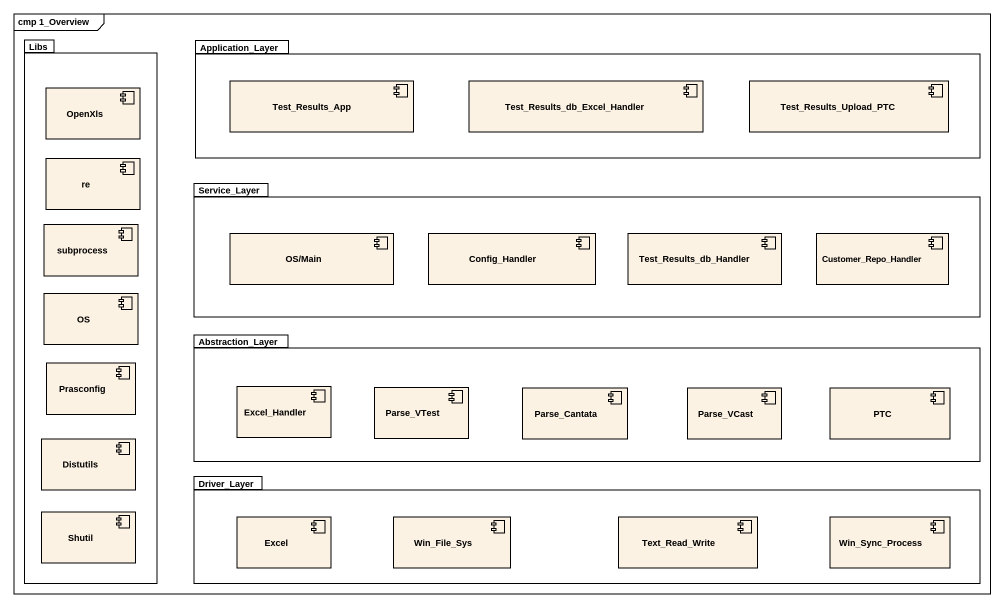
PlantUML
@startuml
mainframe cmp 1_Overview
package Libs {
  component OpenXls
  component re
  component subprocess
  component OS
  component Prasconfig
  component Distutils
  component Shutil
}
package Application_Layer {
  component Test_Results_App
  component "Test_Results_db_Excel_Handler" as Test_Results_db_Excel
  component Test_Results_Upload_PTC
}
package Service_Layer {
  component "OS/Main" as OS_Main
  component Config_Handler
  component Test_Results_db_Handler
  component Customer_Repo_Handler
}
package Abstraction_Layer {
  component Excel_Handler
  component Parse_VTest
  component Parse_Cantata
  component Parse_VCast
  component PTC
}
package Driver_Layer {
  component Excel
  component Win_File_Sys
  component Text_Read_Write
  component Win_Sync_Process
}
@enduml
